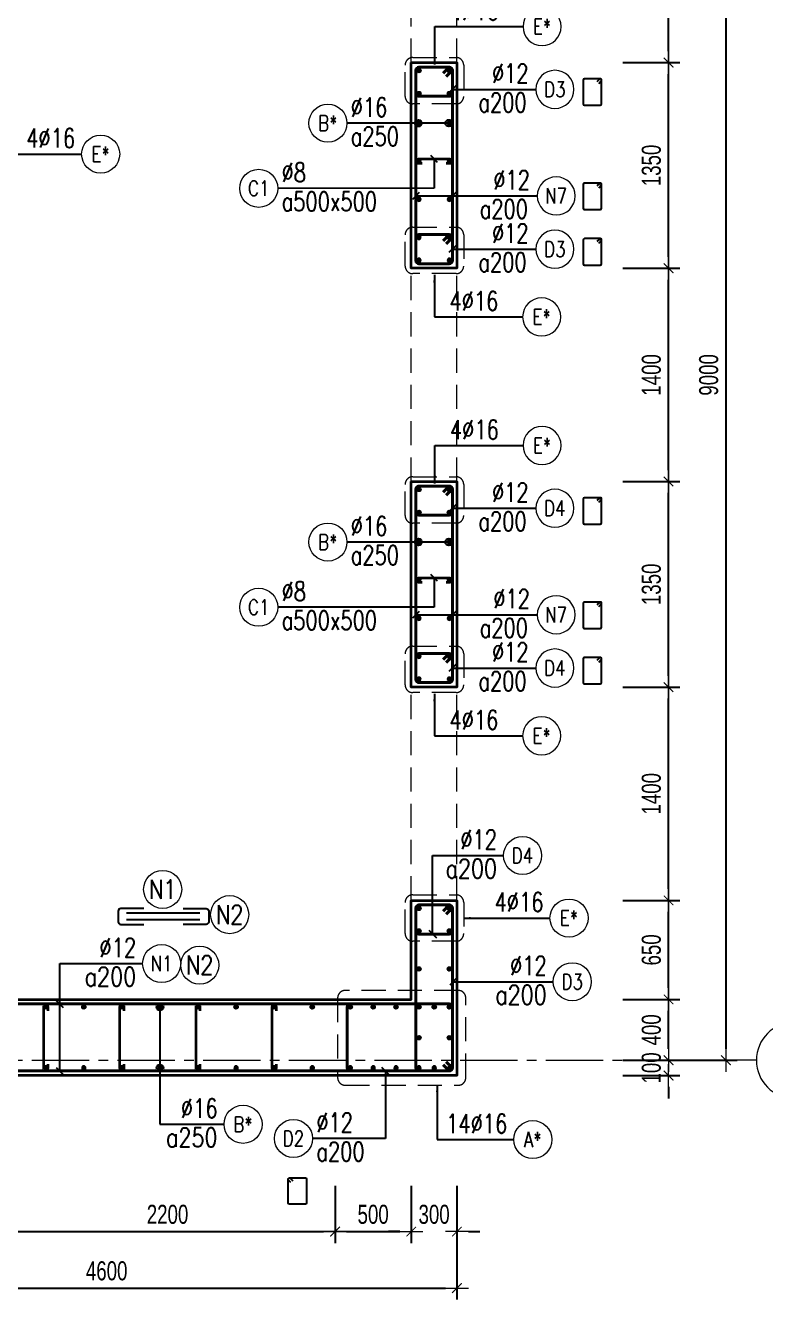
# Model space of a CAD drawing. Header units: millimetres. Extents: x 738475 to 1279438, y -34239 to 156422.
# Drawn here: x 1087287 to 1092146, y 100328 to 108692 of the extents above; entities that cross this region are included whole.
import ezdxf
from ezdxf.enums import TextEntityAlignment as Align

# ---------------------------------------------------------------- set-up
doc = ezdxf.new("R2010")
doc.units = ezdxf.units.MM
doc.header["$MEASUREMENT"] = 0
for name, pattern in [('HIDDEN', [9.525, 6.35, -3.175]), ('HIDDEN2', [4.7625, 3.175, -1.5875]), ('HT_Dim Grid$0$CENTER2', [1.125, 0.75, -0.125, 0.125, -0.125]), ('HT_Grid$0$CENTER2', [1.125, 0.75, -0.125, 0.125, -0.125])]:
    doc.linetypes.add(name, pattern=pattern)
doc.layers.get('0').update_dxf_attribs({"lineweight": 20})
doc.layers.get('Defpoints').update_dxf_attribs({"color": 151, "lineweight": 9})
doc.layers.add('Hidden', color=9, linetype='HIDDEN')
doc.layers.add('Ligature', color=1, linetype='Continuous')
for name, color, linetype, lineweight in [('HT_Dim Grid$0$NDC_S_AXIS', 5, 'HT_Dim Grid$0$CENTER2', 13), ('HT_Dim Grid$0$NDC_S_SYMBOL', 1, 'Continuous', 15), ('HT_Dim Grid$0$NDC_S_TEXT SYMBOL', 7, 'Continuous', 20), ('HT_Grid$0$NDC_S_AXIS', 5, 'HT_Grid$0$CENTER2', 13), ('KC-LEADER', 153, 'Continuous', 18), ('KC-THEP', 6, 'Continuous', 40), ('NDC_S_BEAM', 3, 'HIDDEN2', 20), ('NDC_S_DIM', 1, 'Continuous', 15), ('NDC_S_HIDDEN', 8, 'HIDDEN2', 13), ('NDC_S_LEADER', 1, 'Continuous', 15), ('NDC_S_REBAR', 4, 'Continuous', 35), ('NDC_S_STIRRUP', 4, 'Continuous', 40), ('NDC_S_VN TEXT', 7, 'Continuous', 20), ('NDC_S_WALL', 6, 'Continuous', 35)]:
    doc.layers.add(name, color=color, linetype=linetype, lineweight=lineweight)
doc.styles.add('HT_Dim Grid$0$NDC_ANNO', font='', dxfattribs={"width": 0.8})
doc.styles.add('NDC_ARIAL', font='arial.ttf', dxfattribs={"width": 0.85})
doc.styles.add('NDC_DIM', font='', dxfattribs={"width": 0.75})
doc.styles.add('NDC_EN TXT', font='romans.shx', dxfattribs={"width": 0.8})
doc.styles.get('HT_Dim Grid$0$NDC_ANNO').set_extended_font_data('Dotum')
doc.styles.get('NDC_DIM').set_extended_font_data('Dotum')
doc.dimstyles.new('NDC_1-50', dxfattribs={"dimscale": 50, "dimtxt": 2.5, "dimasz": 1, "dimexe": 1.5, "dimexo": 0, "dimgap": 0.8, "dimtad": 1, "dimdec": 0, "dimdsep": 46, "dimtxsty": 'NDC_ARIAL', "dimblk": 'DIMMARK', "dimcen": 49999.938995, "dimdle": 1.5, "dimclrd": 1, "dimclre": 1, "dimclrt": 3, "dimadec": 0, "dimazin": 0, "dimtfac": 1, "dimtdec": 0, "dimtix": 1, "dimtmove": 2, "dimatfit": 3, "dimfxl": 1, "dimarcsym": 0})
doc.dimstyles.new('NDC_dim_30', dxfattribs={"dimscale": 30, "dimtxt": 2.5, "dimasz": 1.5, "dimexe": 1.5, "dimexo": 2.5, "dimgap": 1, "dimtad": 1, "dimdec": 0, "dimzin": 0, "dimdsep": 46, "dimtxsty": 'NDC_DIM', "dimblk": 'DIMMARK', "dimcen": 0.09, "dimdle": 1.2, "dimclrd": 1, "dimclre": 1, "dimclrt": 3, "dimadec": 0, "dimazin": 0, "dimtfac": 1, "dimtdec": 0, "dimtix": 1, "dimtofl": 0, "dimtmove": 0, "dimatfit": 3, "dimfxl": 6, "dimfxlon": 1, "dimtolj": 1, "dimtzin": 0, "dimarcsym": 0})
doc.dimstyles.new('NDC_dim_50', dxfattribs={"dimscale": 50, "dimtxt": 2.5, "dimasz": 1.5, "dimexe": 1.5, "dimexo": 2.5, "dimgap": 1, "dimtad": 1, "dimdec": 0, "dimzin": 0, "dimdsep": 46, "dimtxsty": 'NDC_DIM', "dimblk": 'DIMMARK', "dimcen": 0.09, "dimdle": 1.2, "dimclrd": 1, "dimclre": 1, "dimclrt": 3, "dimadec": 0, "dimazin": 0, "dimtfac": 1, "dimtdec": 0, "dimtix": 1, "dimtofl": 0, "dimtmove": 0, "dimatfit": 3, "dimfxl": 6, "dimfxlon": 1, "dimtolj": 1, "dimtzin": 0, "dimarcsym": 0})

# ---------------------------------------------------------------- blocks, each defined once
blk = doc.blocks.new('THEP')
at = {"layer": 'KC-LEADER', "color": 6}
blk.add_circle((0, 0), 14, dxfattribs=at)
at = {"layer": 'KC-THEP'}
for p, q in [((-14, 0), (14, 0)), ((9.9, 9.9), (-9.9, -9.9)), ((-9.9, 9.9), (9.9, -9.9)), ((0, 14), (0, -14))]:
    blk.add_line(p, q, dxfattribs=at)
blk = doc.blocks.new('DIMMARK')
at = {"layer": 'NDC_S_DIM', "color": 1}
blk.add_line((-1.5, 0), (1, 0), dxfattribs=at)
at = {"layer": 'NDC_S_DIM', "color": 2, "const_width": 0.1}
blk.add_lwpolyline([(-0.42, -0.42), (0.42, 0.42)], dxfattribs=at)
blk = doc.blocks.new('*U10')
blk.add_circle((2.5, 0), 2.5)
at = {"layer": 'NDC_S_VN TEXT', "color": 3, "style": 'NDC_EN TXT'}
for tag, width, p in [('DK2', 0.75, (-0.85, 0.85)), ('KC2', 0.8, (-0.85, -2.97))]:
    blk.add_attdef(tag, text='', height=2.5, dxfattribs=dict(at, width=width)).set_placement(p, align=Align.RIGHT)
at = {"layer": 'NDC_S_VN TEXT', "color": 7, "style": 'NDC_EN TXT', "width": 0.8}
blk.add_attdef('SH3', text='', height=2, dxfattribs=at).set_placement((2.5, 0), align=Align.MIDDLE)
blk = doc.blocks.new('A$C7BC65A55')
at = {"layer": 'Ligature'}
for p, q in [((-15.2, 372, 0), (-15.2, 38.5, 0)), ((15.2, 372, 0), (15.2, 38.5, 0))]:
    blk.add_line(p, q, dxfattribs=at)
for points in [[(-36.2, 296.5), (-36.2, 400.9, -0.414214), (-24, 413.1), (24, 413.1, -0.414214), (36.2, 400.9), (36.2, 296.5)], [(-36.2, 116.5), (-36.2, 12.2, 0.414214), (-24, 0), (24, 0, 0.414214), (36.2, 12.2), (36.2, 116.5)]]:
    blk.add_lwpolyline(points, format="xyb", dxfattribs=at)
blk = doc.blocks.new('*U9')
blk.add_circle((2.5, 0), 2.5)
at = {"layer": 'NDC_S_VN TEXT', "color": 3, "style": 'NDC_EN TXT', "width": 0.75}
blk.add_attdef('DK2', text='', height=2.5, dxfattribs=at).set_placement((-0.85, 0.85), align=Align.RIGHT)
at = {"layer": 'NDC_S_VN TEXT', "color": 7, "style": 'NDC_EN TXT', "width": 0.8}
blk.add_attdef('SH3', text='', height=2, dxfattribs=at).set_placement((2.5, 0), align=Align.MIDDLE)
blk = doc.blocks.new('*U11')
blk.add_circle((-2.5, 0), 2.5)
at = {"layer": 'NDC_S_VN TEXT', "color": 3, "style": 'NDC_EN TXT', "width": 0.75}
for tag, p in [('DK1', (0.5, 0.85)), ('KC1', (0.5, -2.97))]:
    blk.add_attdef(tag, p, '', height=2.5, dxfattribs=at)
at = {"layer": 'NDC_S_VN TEXT', "color": 7, "style": 'NDC_EN TXT', "width": 0.8}
blk.add_attdef('SH2', text='', height=2, dxfattribs=at).set_placement((-2.5, 0), align=Align.MIDDLE)
blk = doc.blocks.new('*U13')
blk.add_circle((-2.5, 0), 2.5)
at = {"layer": 'NDC_S_VN TEXT', "color": 3, "style": 'NDC_EN TXT', "width": 0.75}
blk.add_attdef('DK1', (0.5, 0.85), '', height=2.5, dxfattribs=at)
at = {"layer": 'NDC_S_VN TEXT', "color": 7, "style": 'NDC_EN TXT', "width": 0.8}
blk.add_attdef('SH2', text='', height=2, dxfattribs=at).set_placement((-2.5, 0), align=Align.MIDDLE)
blk = doc.blocks.new('*U12')
blk.add_circle((-2.5, 0), 2.5)
at = {"layer": 'NDC_S_VN TEXT', "color": 3, "style": 'NDC_EN TXT', "width": 0.75}
for tag, p in [('DK1', (0.5, 0.85)), ('KC1', (0.5, -2.97))]:
    blk.add_attdef(tag, p, '', height=2.5, dxfattribs=at)
at = {"layer": 'NDC_S_VN TEXT', "color": 7, "style": 'NDC_EN TXT', "width": 0.8}
blk.add_attdef('SH2', text='', height=2, dxfattribs=at).set_placement((-2.5, 0), align=Align.MIDDLE)
blk = doc.blocks.new('*D1201')
at = {"layer": 'Defpoints', "color": 0, "transparency": 16777216}
for p in [(1087120, 102297.8), (1089319.6, 102045.5), (1089319.6, 100773.5)]:
    blk.add_point(p, dxfattribs=at)
at = {"layer": 'NDC_S_DIM', "color": 1, "lineweight": -2, "transparency": 16777216}
for p, q in [((1087120, 101073.5), (1087120, 100698.5)), ((1089319.6, 101073.5), (1089319.6, 100698.5)), ((1087195, 100773.5), (1089244.6, 100773.5))]:
    blk.add_line(p, q, dxfattribs=at)
at = {"layer": 'NDC_S_DIM', "color": 1, "lineweight": -2, "transparency": 16777216, "xscale": 75, "yscale": 75, "zscale": 75, "rotation": 180}
blk.add_blockref('DIMMARK', (1087120, 100773.5), dxfattribs=at)
at = {"layer": 'NDC_S_DIM', "color": 1, "lineweight": -2, "transparency": 16777216, "xscale": 75, "yscale": 75, "zscale": 75}
blk.add_blockref('DIMMARK', (1089319.6, 100773.5), dxfattribs=at)
at = {"layer": 'NDC_S_DIM', "color": 3, "transparency": 16777216, "insert": (1088219.8, 100886.1), "char_height": 125, "attachment_point": 5, "style": 'NDC_DIM'}
blk.add_mtext('\\A1;2200', dxfattribs=at)
blk = doc.blocks.new('*D1202')
at = {"layer": 'Defpoints', "color": 0, "transparency": 16777216}
for p in [(1089820, 102297.8), (1089319.6, 102045.5), (1089820, 100773.5)]:
    blk.add_point(p, dxfattribs=at)
at = {"layer": 'NDC_S_DIM', "color": 1, "lineweight": -2, "transparency": 16777216}
for p, q in [((1089319.6, 101073.5), (1089319.6, 100698.5)), ((1089820, 101073.5), (1089820, 100698.5)), ((1089394.6, 100773.5), (1089745, 100773.5))]:
    blk.add_line(p, q, dxfattribs=at)
at = {"layer": 'NDC_S_DIM', "color": 1, "lineweight": -2, "transparency": 16777216, "xscale": 75, "yscale": 75, "zscale": 75, "rotation": 180}
blk.add_blockref('DIMMARK', (1089319.6, 100773.5), dxfattribs=at)
at = {"layer": 'NDC_S_DIM', "color": 1, "lineweight": -2, "transparency": 16777216, "xscale": 75, "yscale": 75, "zscale": 75}
blk.add_blockref('DIMMARK', (1089820, 100773.5), dxfattribs=at)
at = {"layer": 'NDC_S_DIM', "color": 3, "transparency": 16777216, "insert": (1089569.8, 100886.1), "char_height": 125, "attachment_point": 5, "style": 'NDC_DIM'}
blk.add_mtext('\\A1;500', dxfattribs=at)
blk = doc.blocks.new('*D1203')
at = {"layer": 'Defpoints', "color": 0, "transparency": 16777216}
for p in [(1089820, 102297.8), (1090120, 101797.8), (1090120, 100773.5)]:
    blk.add_point(p, dxfattribs=at)
at = {"layer": 'NDC_S_DIM', "color": 1, "lineweight": -2, "transparency": 16777216}
for p, q in [((1089820, 101073.5), (1089820, 100698.5)), ((1090120, 101073.5), (1090120, 100698.5)), ((1089745, 100773.5), (1089670, 100773.5)), ((1090195, 100773.5), (1090270, 100773.5))]:
    blk.add_line(p, q, dxfattribs=at)
at = {"layer": 'NDC_S_DIM', "color": 1, "lineweight": -2, "transparency": 16777216, "xscale": 75, "yscale": 75, "zscale": 75}
blk.add_blockref('DIMMARK', (1089820, 100773.5), dxfattribs=at)
at = {"layer": 'NDC_S_DIM', "color": 1, "lineweight": -2, "transparency": 16777216, "xscale": 75, "yscale": 75, "zscale": 75, "rotation": 180}
blk.add_blockref('DIMMARK', (1090120, 100773.5), dxfattribs=at)
at = {"layer": 'NDC_S_DIM', "color": 3, "transparency": 16777216, "insert": (1089970, 100886.1), "char_height": 125, "attachment_point": 5, "style": 'NDC_DIM'}
blk.add_mtext('\\A1;300', dxfattribs=at)
blk = doc.blocks.new('*D1205')
at = {"layer": 'Defpoints', "color": 0, "transparency": 16777216}
for p in [(1089820, 102297.8), (1091509.5, 102297.8), (1090120, 101897.8)]:
    blk.add_point(p, dxfattribs=at)
at = {"layer": 'NDC_S_DIM', "color": 1, "lineweight": -2, "transparency": 16777216}
for p, q in [((1091209.5, 102297.8), (1091584.5, 102297.8)), ((1091509.5, 101972.8), (1091509.5, 102222.8)), ((1091209.5, 101897.8), (1091584.5, 101897.8))]:
    blk.add_line(p, q, dxfattribs=at)
at = {"layer": 'NDC_S_DIM', "color": 1, "lineweight": -2, "transparency": 16777216, "xscale": 75, "yscale": 75, "zscale": 75}
for p, rotation in [((1091509.5, 102297.8), 90), ((1091509.5, 101897.8), 270)]:
    blk.add_blockref('DIMMARK', p, dxfattribs=dict(at, rotation=rotation))
at = {"layer": 'NDC_S_DIM', "color": 3, "transparency": 16777216, "insert": (1091396.9, 102097.8), "char_height": 125, "attachment_point": 5, "rotation": 90, "style": 'NDC_DIM'}
blk.add_mtext('\\A1;400', dxfattribs=at)
blk = doc.blocks.new('*D1206')
at = {"layer": 'Defpoints', "color": 0, "transparency": 16777216}
for p in [(1089820, 102947.8), (1091509.5, 102947.8), (1089820, 102297.8)]:
    blk.add_point(p, dxfattribs=at)
at = {"layer": 'NDC_S_DIM', "color": 1, "lineweight": -2, "transparency": 16777216}
for p, q in [((1091209.5, 102947.8), (1091584.5, 102947.8)), ((1091509.5, 102372.8), (1091509.5, 102872.8)), ((1091209.5, 102297.8), (1091584.5, 102297.8))]:
    blk.add_line(p, q, dxfattribs=at)
at = {"layer": 'NDC_S_DIM', "color": 1, "lineweight": -2, "transparency": 16777216, "xscale": 75, "yscale": 75, "zscale": 75}
for p, rotation in [((1091509.5, 102947.8), 90), ((1091509.5, 102297.8), 270)]:
    blk.add_blockref('DIMMARK', p, dxfattribs=dict(at, rotation=rotation))
at = {"layer": 'NDC_S_DIM', "color": 3, "transparency": 16777216, "insert": (1091396.9, 102622.8), "char_height": 125, "attachment_point": 5, "rotation": 90, "style": 'NDC_DIM'}
blk.add_mtext('\\A1;650', dxfattribs=at)
blk = doc.blocks.new('*D1207')
at = {"layer": 'Defpoints', "color": 0, "transparency": 16777216}
for p in [(1090120, 104347.8), (1091509.5, 104347.8), (1089820, 102947.8)]:
    blk.add_point(p, dxfattribs=at)
at = {"layer": 'NDC_S_DIM', "color": 1, "lineweight": -2, "transparency": 16777216}
for p, q in [((1091209.5, 104347.8), (1091584.5, 104347.8)), ((1091509.5, 103022.8), (1091509.5, 104272.8)), ((1091209.5, 102947.8), (1091584.5, 102947.8))]:
    blk.add_line(p, q, dxfattribs=at)
at = {"layer": 'NDC_S_DIM', "color": 1, "lineweight": -2, "transparency": 16777216, "xscale": 75, "yscale": 75, "zscale": 75}
for p, rotation in [((1091509.5, 104347.8), 90), ((1091509.5, 102947.8), 270)]:
    blk.add_blockref('DIMMARK', p, dxfattribs=dict(at, rotation=rotation))
at = {"layer": 'NDC_S_DIM', "color": 3, "transparency": 16777216, "insert": (1091396.9, 103647.8), "char_height": 125, "attachment_point": 5, "rotation": 90, "style": 'NDC_DIM'}
blk.add_mtext('\\A1;1400', dxfattribs=at)
blk = doc.blocks.new('*D1208')
at = {"layer": 'Defpoints', "color": 0, "transparency": 16777216}
for p in [(1090120, 105697.8), (1091509.5, 105697.8), (1090120, 104347.8)]:
    blk.add_point(p, dxfattribs=at)
at = {"layer": 'NDC_S_DIM', "color": 1, "lineweight": -2, "transparency": 16777216}
for p, q in [((1091209.5, 105697.8), (1091584.5, 105697.8)), ((1091509.5, 104422.8), (1091509.5, 105622.8)), ((1091209.5, 104347.8), (1091584.5, 104347.8))]:
    blk.add_line(p, q, dxfattribs=at)
at = {"layer": 'NDC_S_DIM', "color": 1, "lineweight": -2, "transparency": 16777216, "xscale": 75, "yscale": 75, "zscale": 75}
for p, rotation in [((1091509.5, 105697.8), 90), ((1091509.5, 104347.8), 270)]:
    blk.add_blockref('DIMMARK', p, dxfattribs=dict(at, rotation=rotation))
at = {"layer": 'NDC_S_DIM', "color": 3, "transparency": 16777216, "insert": (1091396.9, 105022.8), "char_height": 125, "attachment_point": 5, "rotation": 90, "style": 'NDC_DIM'}
blk.add_mtext('\\A1;1350', dxfattribs=at)
blk = doc.blocks.new('*D1209')
at = {"layer": 'Defpoints', "color": 0, "transparency": 16777216}
for p in [(1090120, 107097.8), (1091509.5, 107097.8), (1090120, 105697.8)]:
    blk.add_point(p, dxfattribs=at)
at = {"layer": 'NDC_S_DIM', "color": 1, "lineweight": -2, "transparency": 16777216}
for p, q in [((1091209.5, 107097.8), (1091584.5, 107097.8)), ((1091509.5, 105772.8), (1091509.5, 107022.8)), ((1091209.5, 105697.8), (1091584.5, 105697.8))]:
    blk.add_line(p, q, dxfattribs=at)
at = {"layer": 'NDC_S_DIM', "color": 1, "lineweight": -2, "transparency": 16777216, "xscale": 75, "yscale": 75, "zscale": 75}
for p, rotation in [((1091509.5, 107097.8), 90), ((1091509.5, 105697.8), 270)]:
    blk.add_blockref('DIMMARK', p, dxfattribs=dict(at, rotation=rotation))
at = {"layer": 'NDC_S_DIM', "color": 3, "transparency": 16777216, "insert": (1091396.9, 106397.8), "char_height": 125, "attachment_point": 5, "rotation": 90, "style": 'NDC_DIM'}
blk.add_mtext('\\A1;1400', dxfattribs=at)
blk = doc.blocks.new('*D1210')
at = {"layer": 'Defpoints', "color": 0, "transparency": 16777216}
for p in [(1090120, 108447.8), (1091509.5, 108447.8), (1090120, 107097.8)]:
    blk.add_point(p, dxfattribs=at)
at = {"layer": 'NDC_S_DIM', "color": 1, "lineweight": -2, "transparency": 16777216}
for p, q in [((1091209.5, 108447.8), (1091584.5, 108447.8)), ((1091509.5, 107172.8), (1091509.5, 108372.8)), ((1091209.5, 107097.8), (1091584.5, 107097.8))]:
    blk.add_line(p, q, dxfattribs=at)
at = {"layer": 'NDC_S_DIM', "color": 1, "lineweight": -2, "transparency": 16777216, "xscale": 75, "yscale": 75, "zscale": 75}
for p, rotation in [((1091509.5, 108447.8), 90), ((1091509.5, 107097.8), 270)]:
    blk.add_blockref('DIMMARK', p, dxfattribs=dict(at, rotation=rotation))
at = {"layer": 'NDC_S_DIM', "color": 3, "transparency": 16777216, "insert": (1091396.9, 107772.8), "char_height": 125, "attachment_point": 5, "rotation": 90, "style": 'NDC_DIM'}
blk.add_mtext('\\A1;1350', dxfattribs=at)
blk = doc.blocks.new('*D1211')
at = {"layer": 'Defpoints', "color": 0, "transparency": 16777216}
for p in [(1090120, 109847.8), (1091509.5, 109847.8), (1090120, 108447.8)]:
    blk.add_point(p, dxfattribs=at)
at = {"layer": 'NDC_S_DIM', "color": 1, "lineweight": -2, "transparency": 16777216}
for p, q in [((1091209.5, 109847.8), (1091584.5, 109847.8)), ((1091509.5, 108522.8), (1091509.5, 109772.8)), ((1091209.5, 108447.8), (1091584.5, 108447.8))]:
    blk.add_line(p, q, dxfattribs=at)
at = {"layer": 'NDC_S_DIM', "color": 1, "lineweight": -2, "transparency": 16777216, "xscale": 75, "yscale": 75, "zscale": 75}
for p, rotation in [((1091509.5, 109847.8), 90), ((1091509.5, 108447.8), 270)]:
    blk.add_blockref('DIMMARK', p, dxfattribs=dict(at, rotation=rotation))
at = {"layer": 'NDC_S_DIM', "color": 3, "transparency": 16777216, "insert": (1091396.9, 109147.8), "char_height": 125, "attachment_point": 5, "rotation": 90, "style": 'NDC_DIM'}
blk.add_mtext('\\A1;1400', dxfattribs=at)
blk = doc.blocks.new('*D1214')
at = {"layer": 'Defpoints', "color": 0, "transparency": 16777216}
for p in [(1090178.6, 110897.8), (1090120, 101897.8), (1091886, 101897.8)]:
    blk.add_point(p, dxfattribs=at)
at = {"layer": 'NDC_S_DIM', "color": 1, "lineweight": -2, "transparency": 16777216}
for p, q in [((1091586, 110897.8), (1091961, 110897.8)), ((1091886, 110822.8), (1091886, 101972.8)), ((1091586, 101897.8), (1091961, 101897.8))]:
    blk.add_line(p, q, dxfattribs=at)
at = {"layer": 'NDC_S_DIM', "color": 1, "lineweight": -2, "transparency": 16777216, "xscale": 75, "yscale": 75, "zscale": 75}
for p, rotation in [((1091886, 110897.8), 90), ((1091886, 101897.8), 270)]:
    blk.add_blockref('DIMMARK', p, dxfattribs=dict(at, rotation=rotation))
at = {"layer": 'NDC_S_DIM', "color": 3, "transparency": 16777216, "insert": (1091773.4, 106397.8), "char_height": 125, "attachment_point": 5, "rotation": 90, "style": 'NDC_DIM'}
blk.add_mtext('\\A1;9000', dxfattribs=at)
blk = doc.blocks.new('*D1227')
at = {"layer": 'Defpoints', "color": 0, "ltscale": 200, "transparency": 16777216}
for p in [(1090120, 102014.3), (1085520, 101629.6), (1090120, 100402.5)]:
    blk.add_point(p, dxfattribs=at)
at = {"layer": 'NDC_S_DIM', "color": 1, "lineweight": -2, "ltscale": 200, "transparency": 16777216}
for p, q in [((1085520, 100702.5), (1085520, 100327.5)), ((1090120, 100702.5), (1090120, 100327.5)), ((1085595, 100402.5), (1090045, 100402.5))]:
    blk.add_line(p, q, dxfattribs=at)
at = {"layer": 'NDC_S_DIM', "color": 1, "lineweight": -2, "ltscale": 200, "transparency": 16777216, "xscale": 75, "yscale": 75, "zscale": 75, "rotation": 180}
blk.add_blockref('DIMMARK', (1085520, 100402.5), dxfattribs=at)
at = {"layer": 'NDC_S_DIM', "color": 1, "lineweight": -2, "ltscale": 200, "transparency": 16777216, "xscale": 75, "yscale": 75, "zscale": 75}
blk.add_blockref('DIMMARK', (1090120, 100402.5), dxfattribs=at)
at = {"layer": 'NDC_S_DIM', "color": 3, "ltscale": 200, "transparency": 16777216, "insert": (1087820, 100515.1), "char_height": 125, "attachment_point": 5, "style": 'NDC_DIM'}
blk.add_mtext('\\A1;4600', dxfattribs=at)
blk = doc.blocks.new('*U20')
at = {"layer": 'HT_Dim Grid$0$NDC_S_SYMBOL'}
blk.add_line((5, 0), (9, 0), dxfattribs=at)
blk.add_circle((0, 0), 5, dxfattribs=at)
at = {"layer": 'HT_Dim Grid$0$NDC_S_TEXT SYMBOL', "color": 7, "style": 'HT_Dim Grid$0$NDC_ANNO', "width": 0.8}
blk.add_attdef('GRID', text='', height=4, rotation=270, dxfattribs=at).set_placement((0, 0), align=Align.MIDDLE)
blk = doc.blocks.new('*D1234')
at = {"layer": 'Defpoints', "color": 0, "ltscale": 200, "transparency": 16777216}
for p in [(1090120, 101897.8), (1090120, 101797.8), (1091509.5, 101797.8)]:
    blk.add_point(p, dxfattribs=at)
at = {"layer": 'NDC_S_DIM', "color": 1, "lineweight": -2, "ltscale": 200, "transparency": 16777216}
for p, q in [((1091509.5, 101972.8), (1091509.5, 102047.8)), ((1091209.5, 101897.8), (1091584.5, 101897.8)), ((1091209.5, 101797.8), (1091584.5, 101797.8)), ((1091509.5, 101722.8), (1091509.5, 101647.8))]:
    blk.add_line(p, q, dxfattribs=at)
at = {"layer": 'NDC_S_DIM', "color": 1, "lineweight": -2, "ltscale": 200, "transparency": 16777216, "xscale": 75, "yscale": 75, "zscale": 75}
for p, rotation in [((1091509.5, 101897.8), 270), ((1091509.5, 101797.8), 90)]:
    blk.add_blockref('DIMMARK', p, dxfattribs=dict(at, rotation=rotation))
at = {"layer": 'NDC_S_DIM', "color": 3, "ltscale": 200, "transparency": 16777216, "insert": (1091396.9, 101847.8), "char_height": 125, "attachment_point": 5, "rotation": 90, "style": 'NDC_DIM'}
blk.add_mtext('\\A1;100', dxfattribs=at)

msp = doc.modelspace()

# ---------------------------------------------------------------- linework, layer by layer
for centre in [(1088187.682, 103020.017), (1088627.783, 102854.26), (1088430.953, 102522.746)]:
    msp.add_circle(centre, 125)
at = {"layer": 'HT_Grid$0$NDC_S_AXIS', "ltscale": 500}
msp.add_line((1081704.504, 101897.806), (1091886.003, 101897.806), dxfattribs=at)
at = {"layer": 'Ligature'}
for points in [[(1091051.237, 108311.32), (1091067.203, 108327.286, 0.66817864), (1091061.43, 108341.225), (1090956.801, 108341.225, 0.41421356), (1090948.636, 108333.06), (1090948.636, 108175.952, 0.41421356), (1090956.801, 108167.787), (1091061.43, 108167.787, 0.41421356), (1091069.595, 108175.952), (1091069.595, 108333.06, 0.66817864), (1091055.656, 108338.833), (1091039.691, 108322.867)], [(1091051.209, 107626.891), (1091067.175, 107642.857, 0.66817864), (1091061.402, 107656.795), (1090956.773, 107656.795, 0.41421356), (1090948.608, 107648.631), (1090948.608, 107491.523, 0.41421356), (1090956.773, 107483.358), (1091061.402, 107483.358, 0.41421356), (1091069.567, 107491.523), (1091069.566, 107648.631, 0.66817864), (1091055.628, 107654.404), (1091039.662, 107638.438)], [(1091051.209, 107262.29), (1091067.175, 107278.256, 0.66817864), (1091061.402, 107292.194), (1090956.773, 107292.194, 0.41421356), (1090948.608, 107284.03), (1090948.608, 107126.922, 0.41421356), (1090956.773, 107118.757), (1091061.402, 107118.757, 0.41421356), (1091069.567, 107126.922), (1091069.566, 107284.03, 0.66817864), (1091055.628, 107289.803), (1091039.662, 107273.837)], [(1091051.237, 105561.32), (1091067.203, 105577.286, 0.66817864), (1091061.43, 105591.225), (1090956.801, 105591.225, 0.41421356), (1090948.636, 105583.06), (1090948.636, 105425.952, 0.41421356), (1090956.801, 105417.787), (1091061.43, 105417.787, 0.41421356), (1091069.595, 105425.952), (1091069.595, 105583.06, 0.66817864), (1091055.656, 105588.833), (1091039.691, 105572.867)], [(1091051.209, 104876.891), (1091067.175, 104892.857, 0.66817864), (1091061.402, 104906.795), (1090956.773, 104906.795, 0.41421356), (1090948.608, 104898.631), (1090948.608, 104741.523, 0.41421356), (1090956.773, 104733.358), (1091061.402, 104733.358, 0.41421356), (1091069.567, 104741.523), (1091069.566, 104898.631, 0.66817864), (1091055.628, 104904.404), (1091039.662, 104888.438)], [(1091051.209, 104512.29), (1091067.175, 104528.256, 0.66817864), (1091061.402, 104542.194), (1090956.773, 104542.194, 0.41421356), (1090948.608, 104534.03), (1090948.608, 104376.922, 0.41421356), (1090956.773, 104368.757), (1091061.402, 104368.757, 0.41421356), (1091069.567, 104376.922), (1091069.566, 104534.03, 0.66817864), (1091055.628, 104539.803), (1091039.662, 104523.837)], [(1089030.39, 101095.953), (1089014.424, 101111.919, -0.66817864), (1089020.198, 101125.857), (1089124.827, 101125.857, -0.41421356), (1089132.991, 101117.692), (1089132.991, 100960.584, -0.41421356), (1089124.826, 100952.42), (1089020.198, 100952.42, -0.41421356), (1089012.033, 100960.584), (1089012.033, 101117.692, -0.66817864), (1089025.971, 101123.465), (1089041.937, 101107.499)]]:
    msp.add_lwpolyline(points, format="xyb", dxfattribs=at)
at = {"layer": 'NDC_S_BEAM', "ltscale": 50}
for p, q in [((1089820.048, 108447.806), (1089820.048, 109847.806)), ((1090120.048, 108447.806), (1090120.048, 109847.806)), ((1089820.048, 105697.806), (1089820.048, 107097.806)), ((1090120.048, 105697.806), (1090120.048, 107097.806)), ((1089820.048, 102947.806), (1089820.048, 104347.806)), ((1090120.048, 102947.806), (1090120.048, 104347.806))]:
    msp.add_line(p, q, dxfattribs=at)
at = {"layer": 'NDC_S_HIDDEN', "ltscale": 50}
for points in [[(1089829.781, 108481.392), (1090114.537, 108481.392, -0.41421356), (1090164.537, 108431.392), (1090164.537, 108226.384, -0.41421356), (1090114.537, 108176.384), (1089829.781, 108176.384, -0.41421356), (1089779.781, 108226.384), (1089779.781, 108431.392, -0.41421356)], [(1089829.781, 107367.616), (1090114.537, 107367.616, -0.41421356), (1090164.537, 107317.616), (1090164.537, 107112.608, -0.41421356), (1090114.537, 107062.608), (1089829.781, 107062.608, -0.41421356), (1089779.781, 107112.608), (1089779.781, 107317.616, -0.41421356)], [(1089829.781, 105728.884), (1090114.537, 105728.884, -0.41421356), (1090164.537, 105678.884), (1090164.537, 105473.876, -0.41421356), (1090114.537, 105423.876), (1089829.781, 105423.876, -0.41421356), (1089779.781, 105473.876), (1089779.781, 105678.884, -0.41421356)], [(1089829.781, 104617.235), (1090114.537, 104617.235, -0.41421356), (1090164.537, 104567.235), (1090164.537, 104362.227, -0.41421356), (1090114.537, 104312.227), (1089829.781, 104312.227, -0.41421356), (1089779.781, 104362.227), (1089779.781, 104567.235, -0.41421356)], [(1089829.781, 102984.46), (1090114.537, 102984.46, -0.41421356), (1090164.537, 102934.46), (1090164.537, 102729.452, -0.41421356), (1090114.537, 102679.452), (1089829.781, 102679.452, -0.41421356), (1089779.781, 102729.452), (1089779.781, 102934.46, -0.41421356)], [(1089386.609, 101734.436), (1090128.569, 101734.436, 0.41421356), (1090178.569, 101784.436), (1090178.569, 102306.5, 0.41421356), (1090128.569, 102356.5), (1089386.609, 102356.5, 0.41421356), (1089336.609, 102306.5), (1089336.609, 101784.436, 0.41421356)]]:
    msp.add_lwpolyline(points, format="xyb", close=True, dxfattribs=at)
at = {"layer": 'NDC_S_REBAR'}
for points in [[(1089891.586, 107785.412), (1089866.586, 107785.412, -1), (1089866.586, 107815.412), (1090073.61, 107815.412, -1), (1090073.61, 107785.412), (1090048.61, 107785.412)], [(1089891.586, 105035.412), (1089866.586, 105035.412, -1), (1089866.586, 105065.412), (1090073.61, 105065.412, -1), (1090073.61, 105035.412), (1090048.61, 105035.412)], [(1087435.048, 102222.806), (1087435.048, 102247.806, 1), (1087405.048, 102247.806), (1087405.048, 101847.806, 1), (1087435.048, 101847.806), (1087435.048, 101872.806)], [(1087935.048, 102222.806), (1087935.048, 102247.806, 1), (1087905.048, 102247.806), (1087905.048, 101847.806, 1), (1087935.048, 101847.806), (1087935.048, 101872.806)], [(1088435.048, 102222.806), (1088435.048, 102247.806, 1), (1088405.048, 102247.806), (1088405.048, 101847.806, 1), (1088435.048, 101847.806), (1088435.048, 101872.806)], [(1088935.048, 102222.806), (1088935.048, 102247.806, 1), (1088905.048, 102247.806), (1088905.048, 101847.806, 1), (1088935.048, 101847.806), (1088935.048, 101872.806)]]:
    msp.add_lwpolyline(points, format="xyb", dxfattribs=at)
at = {"layer": 'NDC_S_STIRRUP'}
for points in [[(1090050.159, 108357.806), (1090090.159, 108397.806, 0.41421356), (1090070.159, 108417.806), (1089870.159, 108417.806, 0.41421356), (1089850.159, 108397.806), (1089850.048, 107147.806, 0.41421356), (1089870.048, 107127.806), (1090070.048, 107127.806, 0.41421356), (1090090.048, 107147.806), (1090090.159, 108397.806, 0.41421356), (1090070.159, 108417.806), (1090030.159, 108377.806)], [(1090050.048, 108357.806), (1090090.048, 108397.806, 0.41421356), (1090070.048, 108417.806), (1089870.048, 108417.806, 0.41421356), (1089850.048, 108397.806), (1089850.048, 108246.837, 0.41421356), (1089870.048, 108226.837), (1090070.048, 108226.837, 0.41421356), (1090090.048, 108246.837), (1090090.048, 108397.806, 0.41421356), (1090070.048, 108417.806), (1090030.048, 108377.806)], [(1090050.048, 107258.776), (1090090.048, 107298.776, 0.41421356), (1090070.048, 107318.776), (1089870.048, 107318.776, 0.41421356), (1089850.048, 107298.776), (1089850.048, 107147.806, 0.41421356), (1089870.048, 107127.806), (1090070.048, 107127.806, 0.41421356), (1090090.048, 107147.806), (1090090.048, 107298.776, 0.41421356), (1090070.048, 107318.776), (1090030.048, 107278.776)], [(1090050.159, 105607.806), (1090090.159, 105647.806, 0.41421356), (1090070.159, 105667.806), (1089870.159, 105667.806, 0.41421356), (1089850.159, 105647.806), (1089850.048, 104397.806, 0.41421356), (1089870.048, 104377.806), (1090070.048, 104377.806, 0.41421356), (1090090.048, 104397.806), (1090090.159, 105647.806, 0.41421356), (1090070.159, 105667.806), (1090030.159, 105627.806)], [(1090050.048, 105607.806), (1090090.048, 105647.806, 0.41421356), (1090070.048, 105667.806), (1089870.048, 105667.806, 0.41421356), (1089850.048, 105647.806), (1089850.048, 105496.837, 0.41421356), (1089870.048, 105476.837), (1090070.048, 105476.837, 0.41421356), (1090090.048, 105496.837), (1090090.048, 105647.806, 0.41421356), (1090070.048, 105667.806), (1090030.048, 105627.806)], [(1090050.048, 104508.776), (1090090.048, 104548.776, 0.41421356), (1090070.048, 104568.776), (1089870.048, 104568.776, 0.41421356), (1089850.048, 104548.776), (1089850.048, 104397.806, 0.41421356), (1089870.048, 104377.806), (1090070.048, 104377.806, 0.41421356), (1090090.048, 104397.806), (1090090.048, 104548.776, 0.41421356), (1090070.048, 104568.776), (1090030.048, 104528.776)], [(1090050.159, 102857.806), (1090090.159, 102897.806, 0.41421356), (1090070.159, 102917.806), (1089870.159, 102917.806, 0.41421356), (1089850.159, 102897.806), (1089850.048, 101847.806, 0.41421356), (1089870.048, 101827.806), (1090070.048, 101827.806, 0.41421356), (1090090.048, 101847.806), (1090090.159, 102897.806, 0.41421356), (1090070.159, 102917.806), (1090030.159, 102877.806)], [(1090050.048, 102857.806), (1090090.048, 102897.806, 0.41421356), (1090070.048, 102917.806), (1089870.048, 102917.806, 0.41421356), (1089850.048, 102897.806), (1089850.048, 102746.837, 0.41421356), (1089870.048, 102726.837), (1090070.048, 102726.837, 0.41421356), (1090090.048, 102746.837), (1090090.048, 102897.806, 0.41421356), (1090070.048, 102917.806), (1090030.048, 102877.806)], [(1083910.048, 101867.806), (1083870.048, 101827.806, -0.41421356), (1083850.048, 101847.806), (1083850.048, 102247.806, -0.41421356), (1083870.048, 102267.806), (1090070.048, 102267.806, -0.41421356), (1090090.048, 102247.806), (1090090.048, 101847.806, -0.41421356), (1090070.048, 101827.806), (1083870.048, 101827.806, -0.41421356), (1083850.048, 101847.806), (1083890.048, 101887.806)], [(1090030.048, 101867.806), (1090070.048, 101827.806, 0.41421356), (1090090.048, 101847.806), (1090090.048, 102247.806, 0.41421356), (1090070.048, 102267.806), (1089420.048, 102267.806, 0.41421356), (1089400.048, 102247.806), (1089400.048, 101847.806, 0.41421356), (1089420.048, 101827.806), (1090070.048, 101827.806, 0.41421356), (1090090.048, 101847.806), (1090050.048, 101887.806)]]:
    msp.add_lwpolyline(points, format="xyb", dxfattribs=at)
at = {"layer": 'NDC_S_WALL'}
msp.add_lwpolyline([(1087120.048, 110497.806), (1087120.048, 102297.806), (1089820.048, 102297.806), (1089820.048, 102947.806), (1090120.048, 102947.806), (1090120.048, 101797.806), (1083820.048, 101797.806), (1083820.048, 102947.806), (1084120.048, 102947.806), (1084120.048, 102297.806), (1086820.048, 102297.806), (1086820.048, 107697.806), (1084120.048, 107697.806), (1084120.048, 107047.806), (1083820.048, 107047.806), (1083820.048, 110997.806)], dxfattribs=at)
for points in [[(1089820.048, 108447.806), (1090120.048, 108447.806), (1090120.048, 107097.806), (1089820.048, 107097.806)], [(1089820.048, 105697.806), (1090120.048, 105697.806), (1090120.048, 104347.806), (1089820.048, 104347.806)]]:
    msp.add_lwpolyline(points, close=True, dxfattribs=at)

# ---------------------------------------------------------------- block references
at = {"layer": 'Hidden', "xscale": 1.44, "yscale": 1.44, "zscale": 1.44, "rotation": 270}
msp.add_blockref('A$C7BC65A55', (1087895.571, 102842.491, 0.03), dxfattribs=at)
at = {"layer": 'HT_Dim Grid$0$NDC_S_AXIS'}
ref = msp.add_blockref('*U20', (1092336.003, 101897.806), dxfattribs=dict(at, xscale=-50, yscale=50, zscale=50))
ref.add_attrib('GRID', 'Y3', dxfattribs={"layer": 'HT_Dim Grid$0$NDC_S_TEXT SYMBOL', "color": 7, "height": 200, "style": 'HT_Dim Grid$0$NDC_ANNO', "width": 0.8}).set_placement((1092336.003, 101897.806), align=Align.MIDDLE)
at = {"layer": 'KC-THEP'}
for p, rotation in [((1089870.048, 108395.201), 9.668564436380926), ((1090070.048, 108395.201), 9.668564436380926), ((1089870.048, 108245.201), 9.668564436380926), ((1090070.048, 108245.201), 9.668564436380926), ((1089870.048, 105645.201), 9.668564436380926), ((1090070.048, 105645.201), 9.668564436380926), ((1089870.048, 105495.201), 9.668564436380926), ((1090070.048, 105495.201), 9.668564436380926), ((1089870.048, 102895.201), 9.668564436380946), ((1090070.048, 102895.201), 9.668564436380946), ((1089870.048, 102747.806), 9.668564436380946), ((1090070.048, 102747.806), 9.668564436380946), ((1089870.048, 102497.806), 9.668564436380946), ((1090070.048, 102497.806), 9.668564436380946), ((1087420.048, 102247.806), 9.66856443638095), ((1087670.048, 102247.806), 9.66856443638095), ((1087920.048, 102247.806), 9.66856443638095), ((1088170.048, 102247.806), 9.66856443638095), ((1088420.048, 102247.806), 9.66856443638095), ((1088670.048, 102247.806), 9.66856443638095), ((1088920.048, 102247.806), 9.66856443638095), ((1089170.048, 102247.806), 9.66856443638095), ((1089420.048, 102247.806), 9.66856443638095), ((1089570.048, 102247.806), 9.66856443638095), ((1089720.048, 102247.806), 9.66856443638095), ((1089870.048, 102247.806), 9.668564436380946), ((1089970.849, 102247.806), 9.668564436380946), ((1090070.048, 102247.806), 9.668564436380946), ((1089870.048, 102046.073), 9.668564436380946), ((1090070.048, 102046.073), 9.668564436380946), ((1090073.56, 101847.806), 9.668564436380946)]:
    msp.add_blockref('THEP', p, dxfattribs=dict(at, rotation=rotation))
at = {"layer": 'KC-THEP', "xscale": -1, "rotation": 170.331435563619}
for p in [(1089870.048, 108050.412), (1090070.048, 108050.412), (1089870.048, 107800.412), (1090070.048, 107800.412), (1089870.048, 107550.412), (1090070.048, 107550.412), (1089870.048, 107300.412), (1090070.048, 107300.412), (1089870.048, 107150.412), (1090070.048, 107150.412), (1089870.048, 105300.412), (1090070.048, 105300.412), (1089870.048, 105050.412), (1090070.048, 105050.412), (1089870.048, 104800.412), (1090070.048, 104800.412), (1089870.048, 104550.412), (1090070.048, 104550.412), (1089870.048, 104400.412), (1090070.048, 104400.412), (1087420.048, 101847.806), (1087670.048, 101847.806), (1087920.048, 101847.806), (1088170.048, 101847.806), (1088420.048, 101847.806), (1088670.048, 101847.806), (1088920.048, 101847.806), (1089170.048, 101847.806), (1089420.048, 101847.806), (1089570.048, 101847.806), (1089720.048, 101847.806), (1089870.048, 101847.806), (1089970.849, 101847.806)]:
    msp.add_blockref('THEP', p, dxfattribs=at)
at = {"layer": 'NDC_S_VN TEXT'}
ref = msp.add_blockref('*U13', (1090553.9, 108684.306), dxfattribs=dict(at, xscale=-50, yscale=50, zscale=50))
ref.add_attrib('SH2', 'E*', dxfattribs={"color": 7, "height": 100, "style": 'NDC_EN TXT', "width": 0.8}).set_placement((1090678.9, 108684.306), align=Align.MIDDLE)
ref.add_attrib('DK1', '4%%C16', (1090073.543, 108726.582), dxfattribs={"color": 3, "height": 125, "style": 'NDC_EN TXT', "width": 0.75})
ref = msp.add_blockref('*U11', (1090638.313, 108272.321), dxfattribs=dict(at, xscale=-50, yscale=50, zscale=50))
ref.add_attrib('SH2', 'D3', dxfattribs={"color": 7, "height": 100, "style": 'NDC_EN TXT', "width": 0.8}).set_placement((1090763.313, 108272.321), align=Align.MIDDLE)
ref.add_attrib('DK1', '%%C12', (1090349.92, 108314.597), dxfattribs={"color": 3, "height": 125, "style": 'NDC_EN TXT', "width": 0.75})
ref.add_attrib('KC1', 'a200', (1090260.635, 108123.694), dxfattribs={"color": 3, "height": 125, "style": 'NDC_EN TXT', "width": 0.75})
at = {"layer": 'NDC_S_VN TEXT', "xscale": 50, "yscale": 50, "zscale": 50}
for name, p, values in [('*U11', (1089397.589, 108050.268), {'SH2': 'B*', 'DK1': '%%C16', 'KC1': 'a250'}), ('*U9', (1087655.652, 107847.086), {'SH3': 'E*', 'DK2': '4%%C16'}), ('*U12', (1088943.604, 107622.51), {'SH2': 'C1', 'DK1': '%%c8', 'KC1': 'a500x500'}), ('*U11', (1089397.589, 105300.268), {'SH2': 'B*', 'DK1': '%%C16', 'KC1': 'a250'}), ('*U12', (1088943.604, 104872.51), {'SH2': 'C1', 'DK1': '%%c8', 'KC1': 'a500x500'}), ('*U10', (1090425.989, 103242.524), {'SH3': 'D4', 'DK2': '%%C12', 'KC2': 'a200'}), ('*U9', (1090730.97, 102831.956), {'SH3': 'E*', 'DK2': '4%%C16'}), ('*U10', (1088056.23, 102533.084), {'SH3': 'N1', 'DK2': '%%C12', 'KC2': 'a200'}), ('*U10', (1090752.403, 102413.813), {'SH3': 'D3', 'DK2': '%%C12', 'KC2': 'a200'}), ('*U10', (1088590.66, 101477.825), {'SH3': 'B*', 'DK2': '%%C16', 'KC2': 'a250'}), ('*U11', (1089171.659, 101384.596), {'SH2': 'D2', 'DK1': '%%C12', 'KC1': 'a200'}), ('*U9', (1090493.265, 101377.501), {'SH3': 'A*', 'DK2': '14%%C16'})]:
    msp.add_blockref(name, p, dxfattribs=at).add_auto_attribs(values)
at = {"layer": 'NDC_S_VN TEXT'}
ref = msp.add_blockref('*U11', (1090646.882, 107572.987), dxfattribs=dict(at, xscale=-50, yscale=50, zscale=50))
ref.add_attrib('SH2', 'N7', dxfattribs={"color": 7, "height": 100, "style": 'NDC_EN TXT', "width": 0.8}).set_placement((1090771.882, 107572.987), align=Align.MIDDLE)
ref.add_attrib('DK1', '%%C12', (1090358.49, 107615.263), dxfattribs={"color": 3, "height": 125, "style": 'NDC_EN TXT', "width": 0.75})
ref.add_attrib('KC1', 'a200', (1090269.204, 107424.36), dxfattribs={"color": 3, "height": 125, "style": 'NDC_EN TXT', "width": 0.75})
ref = msp.add_blockref('*U11', (1090638.285, 107223.291), dxfattribs=dict(at, xscale=-50, yscale=50, zscale=50))
ref.add_attrib('SH2', 'D3', dxfattribs={"color": 7, "height": 100, "style": 'NDC_EN TXT', "width": 0.8}).set_placement((1090763.285, 107223.291), align=Align.MIDDLE)
ref.add_attrib('DK1', '%%C12', (1090349.892, 107265.567), dxfattribs={"color": 3, "height": 125, "style": 'NDC_EN TXT', "width": 0.75})
ref.add_attrib('KC1', 'a200', (1090260.606, 107074.664), dxfattribs={"color": 3, "height": 125, "style": 'NDC_EN TXT', "width": 0.75})
ref = msp.add_blockref('*U13', (1090551.469, 106778.277), dxfattribs=dict(at, xscale=-50, yscale=50, zscale=50))
ref.add_attrib('SH2', 'E*', dxfattribs={"color": 7, "height": 100, "style": 'NDC_EN TXT', "width": 0.8}).set_placement((1090676.469, 106778.277), align=Align.MIDDLE)
ref.add_attrib('DK1', '4%%C16', (1090071.112, 106820.552), dxfattribs={"color": 3, "height": 125, "style": 'NDC_EN TXT', "width": 0.75})
ref = msp.add_blockref('*U13', (1090553.9, 105934.306), dxfattribs=dict(at, xscale=-50, yscale=50, zscale=50))
ref.add_attrib('SH2', 'E*', dxfattribs={"color": 7, "height": 100, "style": 'NDC_EN TXT', "width": 0.8}).set_placement((1090678.9, 105934.306), align=Align.MIDDLE)
ref.add_attrib('DK1', '4%%C16', (1090073.543, 105976.582), dxfattribs={"color": 3, "height": 125, "style": 'NDC_EN TXT', "width": 0.75})
ref = msp.add_blockref('*U11', (1090638.313, 105522.321), dxfattribs=dict(at, xscale=-50, yscale=50, zscale=50))
ref.add_attrib('SH2', 'D4', dxfattribs={"color": 7, "height": 100, "style": 'NDC_EN TXT', "width": 0.8}).set_placement((1090763.313, 105522.321), align=Align.MIDDLE)
ref.add_attrib('DK1', '%%C12', (1090349.92, 105564.597), dxfattribs={"color": 3, "height": 125, "style": 'NDC_EN TXT', "width": 0.75})
ref.add_attrib('KC1', 'a200', (1090260.635, 105373.694), dxfattribs={"color": 3, "height": 125, "style": 'NDC_EN TXT', "width": 0.75})
ref = msp.add_blockref('*U11', (1090646.882, 104822.987), dxfattribs=dict(at, xscale=-50, yscale=50, zscale=50))
ref.add_attrib('SH2', 'N7', dxfattribs={"color": 7, "height": 100, "style": 'NDC_EN TXT', "width": 0.8}).set_placement((1090771.882, 104822.987), align=Align.MIDDLE)
ref.add_attrib('DK1', '%%C12', (1090358.49, 104865.263), dxfattribs={"color": 3, "height": 125, "style": 'NDC_EN TXT', "width": 0.75})
ref.add_attrib('KC1', 'a200', (1090269.204, 104674.36), dxfattribs={"color": 3, "height": 125, "style": 'NDC_EN TXT', "width": 0.75})
ref = msp.add_blockref('*U11', (1090638.285, 104473.291), dxfattribs=dict(at, xscale=-50, yscale=50, zscale=50))
ref.add_attrib('SH2', 'D4', dxfattribs={"color": 7, "height": 100, "style": 'NDC_EN TXT', "width": 0.8}).set_placement((1090763.285, 104473.291), align=Align.MIDDLE)
ref.add_attrib('DK1', '%%C12', (1090349.892, 104515.567), dxfattribs={"color": 3, "height": 125, "style": 'NDC_EN TXT', "width": 0.75})
ref.add_attrib('KC1', 'a200', (1090260.606, 104324.664), dxfattribs={"color": 3, "height": 125, "style": 'NDC_EN TXT', "width": 0.75})
ref = msp.add_blockref('*U13', (1090551.469, 104028.277), dxfattribs=dict(at, xscale=-50, yscale=50, zscale=50))
ref.add_attrib('SH2', 'E*', dxfattribs={"color": 7, "height": 100, "style": 'NDC_EN TXT', "width": 0.8}).set_placement((1090676.469, 104028.277), align=Align.MIDDLE)
ref.add_attrib('DK1', '4%%C16', (1090071.112, 104070.552), dxfattribs={"color": 3, "height": 125, "style": 'NDC_EN TXT', "width": 0.75})

# ---------------------------------------------------------------- texts
at = {"layer": 'NDC_S_VN TEXT', "color": 7, "style": 'NDC_EN TXT', "width": 0.8}
for tag, p in [('N1', (1088187.682, 103020.017)), ('N2', (1088627.783, 102854.26)), ('N2', (1088430.953, 102522.746))]:
    msp.add_attdef(tag, text='3', height=125, dxfattribs=at).set_placement(p, align=Align.MIDDLE)

# ---------------------------------------------------------------- dimensions: what is measured, and where the dimension line sits
at = {"layer": 'NDC_S_DIM'}
for base, p1, p2, picture, middle in [((1091886.003, 101897.806), (1090178.569, 110897.806), (1090120.048, 101897.806), '*D1214', (1091773.418, 106397.806)), ((1091509.528, 102297.806), (1090120.048, 101897.806), (1089820.048, 102297.806), '*D1205', (1091396.943, 102097.806))]:
    dim = msp.add_linear_dim(base=base, p1=p1, p2=p2, angle=90, dimstyle='NDC_dim_50', dxfattribs=at)
    dim.commit()
    dim.dimension.update_dxf_attribs({"geometry": picture, "text_midpoint": middle})
for base, p1, p2, picture, middle in [((1091509.528, 109847.806), (1090120.048, 108447.806), (1090120.048, 109847.806), '*D1211', (1091396.943, 109147.806)), ((1091509.528, 108447.806), (1090120.048, 107097.806), (1090120.048, 108447.806), '*D1210', (1091396.943, 107772.806)), ((1091509.528, 107097.806), (1090120.048, 105697.806), (1090120.048, 107097.806), '*D1209', (1091396.943, 106397.806)), ((1091509.528, 105697.806), (1090120.048, 104347.806), (1090120.048, 105697.806), '*D1208', (1091396.943, 105022.806)), ((1091509.528, 104347.806), (1089820.048, 102947.806), (1090120.048, 104347.806), '*D1207', (1091396.943, 103647.806)), ((1091509.528, 102947.806), (1089820.048, 102297.806), (1089820.048, 102947.806), '*D1206', (1091396.943, 102622.806))]:
    dim = msp.add_linear_dim(base=base, p1=p1, p2=p2, angle=90, dimstyle='NDC_dim_50', override={"dimtmove": 1}, dxfattribs=at)
    dim.commit()
    dim.dimension.update_dxf_attribs({"geometry": picture, "text_midpoint": middle})
for base, p1, p2, picture, middle in [((1089319.609, 100773.533), (1087120.048, 102297.806), (1089319.609, 102045.468), '*D1201', (1088219.828, 100886.118)), ((1089820.048, 100773.533), (1089319.609, 102045.468), (1089820.048, 102297.806), '*D1202', (1089569.828, 100886.118)), ((1090120.048, 100773.533), (1089820.048, 102297.806), (1090120.048, 101797.806), '*D1203', (1089970.048, 100886.118))]:
    dim = msp.add_linear_dim(base=base, p1=p1, p2=p2, dimstyle='NDC_dim_50', override={"dimtmove": 1}, dxfattribs=at)
    dim.commit()
    dim.dimension.update_dxf_attribs({"geometry": picture, "text_midpoint": middle})
at = {"layer": 'NDC_S_DIM', "ltscale": 200}
dim = msp.add_linear_dim(base=(1091509.528, 101797.806), p1=(1090120.048, 101897.806), p2=(1090120.048, 101797.806), angle=90, dimstyle='NDC_dim_50', override={"dimtmove": 1}, dxfattribs=at)
dim.commit()
dim.dimension.update_dxf_attribs({"geometry": '*D1234', "text_midpoint": (1091396.943, 101847.806)})
dim = msp.add_linear_dim(base=(1090120.048, 100402.507), p1=(1085520.048, 101629.631), p2=(1090120.048, 102014.334), dimstyle='NDC_dim_50', override={"dimtmove": 1}, dxfattribs=at)
dim.commit()
dim.dimension.update_dxf_attribs({"geometry": '*D1227', "text_midpoint": (1087820.048, 100515.092)})

# ---------------------------------------------------------------- leaders
at = {"layer": 'NDC_S_LEADER'}
for points, dimstyle, override in [([(1089974.591, 108435.446), (1089974.591, 108684.306), (1090556.17, 108684.306)], 'NDC_1-50', {"dimgap": 0.8, "dimtad": 0}), ([(1090090.048, 108272.321), (1090640.388, 108272.321)], 'NDC_dim_30', {"dimtad": 0, "dimldrblk": 'Oblique'}), ([(1090066.508, 108050.569), (1089397.589, 108050.268)], 'NDC_dim_30', {"dimtad": 0, "dimldrblk": 'Origin'}), ([(1089866.536, 108050.268), (1089397.589, 108050.268)], 'NDC_dim_30', {"dimtad": 0, "dimldrblk": 'Origin'}), ([(1087166.779, 107847.086), (1087655.652, 107847.086)], 'NDC_1-50', {"dimgap": 0.8, "dimtad": 0}), ([(1089970.098, 107815.412), (1089970.048, 107622.795), (1088943.604, 107622.541)], 'NDC_dim_30', {"dimtad": 0, "dimldrblk": 'Oblique'}), ([(1089850.048, 107572.806), (1090646.883, 107572.806)], 'NDC_dim_30', {"dimtad": 0, "dimldrblk": 'Oblique'}), ([(1090090.048, 107572.806), (1090646.883, 107572.806)], 'NDC_dim_30', {"dimtad": 0, "dimldrblk": 'Oblique'}), ([(1090090.02, 107223.291), (1090640.36, 107223.291)], 'NDC_dim_30', {"dimtad": 0, "dimldrblk": 'Oblique'}), ([(1089972.159, 107054.328), (1089972.159, 106778.277), (1090553.739, 106778.277)], 'NDC_1-50', {"dimgap": 0.8, "dimtad": 0}), ([(1089974.591, 105685.446), (1089974.591, 105934.306), (1090556.17, 105934.306)], 'NDC_1-50', {"dimgap": 0.8, "dimtad": 0}), ([(1090090.048, 105522.321), (1090640.388, 105522.321)], 'NDC_dim_30', {"dimtad": 0, "dimldrblk": 'Oblique'}), ([(1090066.508, 105300.569), (1089397.589, 105300.268)], 'NDC_dim_30', {"dimtad": 0, "dimldrblk": 'Origin'}), ([(1089866.536, 105300.268), (1089397.589, 105300.268)], 'NDC_dim_30', {"dimtad": 0, "dimldrblk": 'Origin'}), ([(1089970.048, 105065.412), (1089970.048, 104872.795), (1088943.604, 104872.541)], 'NDC_dim_30', {"dimtad": 0, "dimldrblk": 'Oblique'}), ([(1089850.048, 104822.806), (1090646.883, 104822.806)], 'NDC_dim_30', {"dimtad": 0, "dimldrblk": 'Oblique'}), ([(1090090.048, 104822.806), (1090646.883, 104822.806)], 'NDC_dim_30', {"dimtad": 0, "dimldrblk": 'Oblique'}), ([(1090090.02, 104473.291), (1090640.36, 104473.291)], 'NDC_dim_30', {"dimtad": 0, "dimldrblk": 'Oblique'}), ([(1089972.159, 104304.328), (1089972.159, 104028.277), (1090553.739, 104028.277)], 'NDC_1-50', {"dimgap": 0.8, "dimtad": 0}), ([(1089960.321, 102726.837), (1089960.321, 103242.524), (1090425.989, 103242.524)], 'NDC_1-50', {"dimtad": 0, "dimldrblk": 'Oblique'}), ([(1090164.537, 102831.956), (1090730.97, 102831.956)], 'NDC_dim_30', {"dimtad": 0}), ([(1087511.492, 101827.806), (1087511.492, 102532.903), (1088056.23, 102532.903)], 'NDC_dim_30', {"dimtad": 0, "dimldrblk": 'Oblique'}), ([(1087511.492, 102267.806), (1087511.492, 102532.903), (1088056.23, 102532.903)], 'NDC_dim_30', {"dimtad": 0, "dimldrblk": 'Oblique'}), ([(1090095.65, 102413.813), (1090752.403, 102413.813)], 'NDC_dim_30', {"dimtad": 0, "dimldrblk": 'Oblique'}), ([(1088170.048, 102247.537), (1088170.048, 101477.644), (1088590.66, 101477.644)], 'NDC_dim_30', {"dimgap": 1, "dimtad": 0, "dimldrblk": 'Origin'}), ([(1088170.048, 101847.537), (1088170.048, 101477.644), (1088590.66, 101477.644)], 'NDC_dim_30', {"dimgap": 1, "dimtad": 0, "dimldrblk": 'Origin'}), ([(1089650.122, 101827.806), (1089650.122, 101384.596), (1089171.659, 101384.596)], 'NDC_dim_30', {"dimtad": 0, "dimldrblk": 'Oblique'}), ([(1089989.537, 101734.406), (1089989.537, 101377.501), (1090493.265, 101377.501)], 'NDC_dim_30', {"dimtad": 0})]:
    msp.add_leader(points, dimstyle=dimstyle, override=override, dxfattribs=at)

doc.saveas('drawing.dxf')
